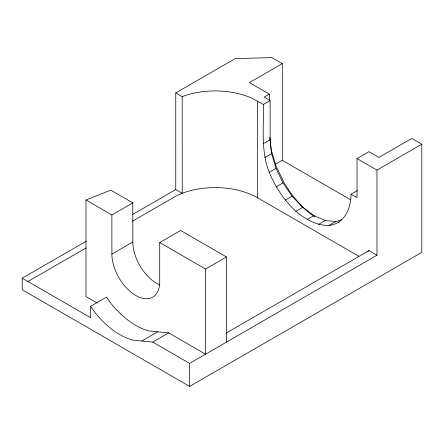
<?xml version="1.0" encoding="UTF-8"?>
<svg xmlns="http://www.w3.org/2000/svg" width="444" height="444" viewBox="0 0 444 444"><rect width="100%" height="100%" fill="white"/><g stroke="black" fill="none" stroke-linecap="round" stroke-linejoin="round"><path stroke-width="0.67" d="M226.484 342.102L226.484 256.954L180.647 230.492L159.718 242.568L159.718 281.696A33.822 19.525 60 0 1 135.803 295.504A33.822 19.525 60 0 1 111.888 254.079L111.888 214.957L85.975 199.994L85.975 296.57L97.175 303.036M189.616 386.402L189.616 363.392L376.956 255.228L376.956 170.08L421.8 144.189L421.8 252.353L189.616 386.402L22.206 289.749L22.2 278.199L86.386 241.159M357.259 190.659L351.049 194.244C350.988 208.208 344.711 223.648 329.126 225.435C316.467 225.785 305.278 219.114 295.854 211.283C284.193 200.427 275.297 187.013 269.231 172.322C260.539 150.727 263.997 127.128 263.353 104.49L251.804 98.196A59.746 34.527 0 0 0 182.207 96.642L175.763 92.924L175.763 189.577L182.212 193.301A59.729 34.51 0 0 1 257.37 197.697L358.791 256.266M367.277 251.826L368.958 250.644L376.956 255.228M175.763 92.924L235.226 58.591L271.817 57.598L282.284 63.636L282.29 160.301L275.247 164.369M282.284 63.636L249.4 82.623L269.336 94.134L269.336 100.311M269.336 94.134L264.152 97.125L270.13 100.577L270.13 139.705L271.628 153.668L276.007 168.409L282.972 182.917L292.052 196.209L302.63 207.37L313.98 215.645L325.324 220.474L335.903 221.523L341.741 219.719M263.353 104.49L270.13 100.577M111.888 214.957L132.812 202.875L132.812 241.997A33.822 19.525 60 0 0 159.851 284.987M132.573 214.502L175.763 189.577M263.353 143.617L270.13 139.705M22.2 278.199L27.905 281.513L86.175 247.885M132.429 221.19L176.279 195.882L182.212 193.301L182.207 96.642M264.852 157.581L271.628 153.668M111.888 254.079L132.812 241.997M269.231 172.322L276.007 168.409M276.196 186.83L282.972 182.917M27.905 281.513L90.659 317.688L90.659 306.266L106.604 297.058L110.889 303.33A70.463 40.681 60 0 0 148.696 330.902L168.659 332.883L205.555 354.184L205.555 269.036L159.718 242.568M351.049 194.244L357.026 197.697L357.026 158.575L368.986 151.67L378.948 157.42L411.832 138.434L421.8 144.189M285.281 200.116L292.052 196.209M295.854 211.283L302.63 207.37M205.555 269.036L226.484 256.954M307.204 219.558L313.98 215.645M318.548 224.387L325.324 220.474M329.126 225.435L335.903 221.523M338.206 222.633L339.333 221.978M141.78 341.003L157.725 331.801M90.659 306.266L94.944 312.532A70.463 40.681 60 0 0 132.756 340.11L152.714 342.085L168.659 332.883M226.307 333L368.958 250.644M85.975 199.994L110.767 190.143L132.812 202.875M357.026 158.575L376.956 170.08M282.29 160.301L350.66 199.772M152.714 342.085L189.616 363.392M271.034 149.129L276.007 165.878L283.927 182.367A70.463 40.681 60 0 0 314.829 216.839M269.758 137.229L270.962 148.468M257.376 101.038L257.376 197.697"/></g></svg>
